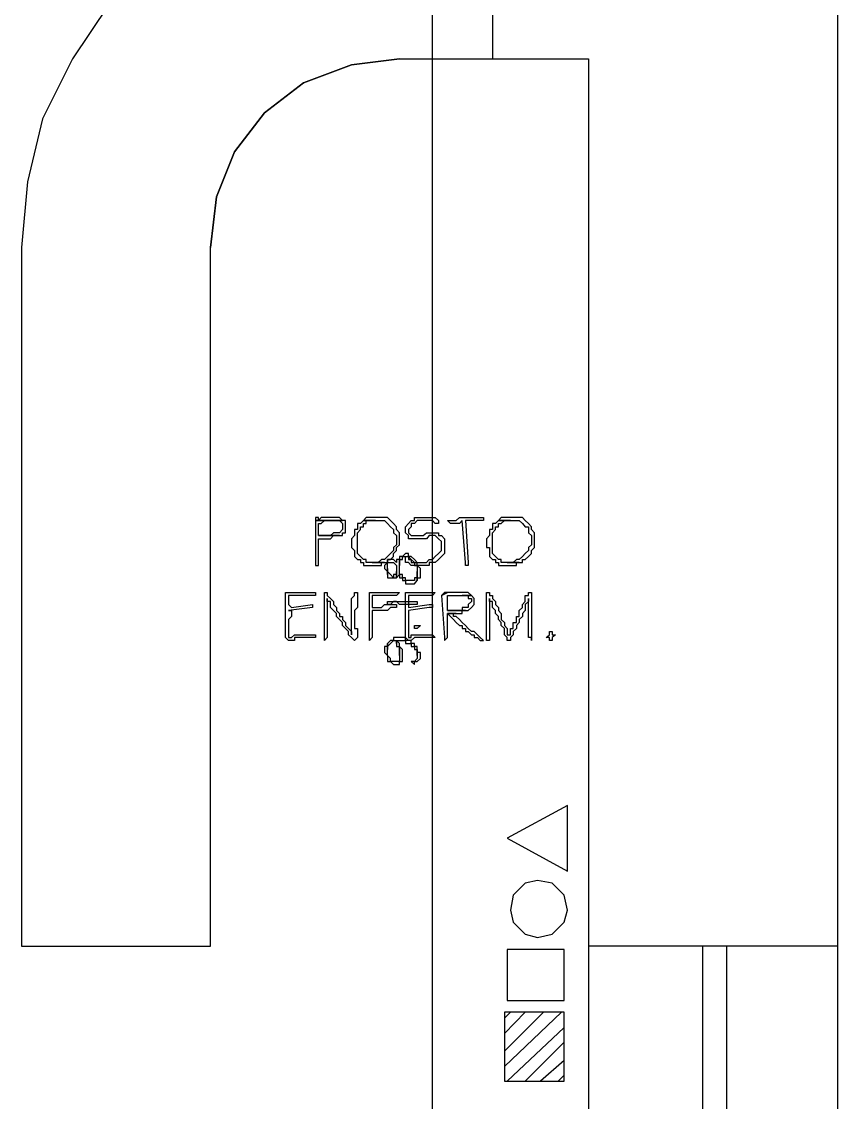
# Model space of a CAD drawing. Header units: millimetres. Extents: x -518.8 to -461.2, y 3.5 to 44.2.
# Drawn here: x -487.679 to -485.947, y 33.313 to 35.608 of the extents above; entities that cross this region are included whole.
import ezdxf

# ---------------------------------------------------------------- set-up
doc = ezdxf.new("R2010")
doc.units = ezdxf.units.MM
doc.header["$MEASUREMENT"] = 0
for name, color, linetype in [('10', 10, 'Continuous'), ('16', 16, 'Continuous'), ('4', 4, 'Continuous'), ('6', 6, 'Continuous'), ('8', 8, 'Continuous'), ('9', 9, 'Continuous'), ('MYSOLIDS', 7, 'Continuous')]:
    doc.layers.add(name, color=color, linetype=linetype)

msp = doc.modelspace()

# ---------------------------------------------------------------- linework, layer by layer
at = {"layer": '10'}
for points in [[(-486.6797, 37.706), (-486.6797, 35.5285)], [(-485.9474, 37.706), (-485.9474, 33.6443)], [(-486.6797, 35.5285), (-486.476, 35.5285)], [(-486.476, 35.5285), (-486.476, 33.6443)], [(-485.9474, 33.6443), (-486.476, 33.6443)]]:
    msp.add_lwpolyline(points, dxfattribs=at)
at = {"layer": '16'}
msp.add_lwpolyline([(-486.8068, 29.7097), (-486.8068, 39.0105)], dxfattribs=at)
at = {"layer": '4'}
for points in [[(-486.2339, 33.6443), (-486.2339, 31.6391)], [(-486.1827, 33.6443), (-486.1827, 31.6391)]]:
    msp.add_lwpolyline(points, dxfattribs=at)
at = {"layer": '6'}
for points in [[(-486.8767, 35.9293), (-487.0173, 35.9172), (-487.1504, 35.8849), (-487.2782, 35.8218), (-487.3925, 35.7451), (-487.4948, 35.6428), (-487.5707, 35.5285), (-487.6346, 35.4015), (-487.6662, 35.2676), (-487.679, 35.1278), (-487.679, 35.1278), (-487.679, 33.6443), (-487.679, 33.6443), (-487.2782, 33.6443)], [(-487.2782, 33.6443), (-487.2782, 35.1278), (-487.2654, 35.236), (-487.2271, 35.3315), (-487.1632, 35.4142), (-487.0805, 35.4774), (-486.979, 35.5157), (-486.8767, 35.5285), (-486.8767, 35.5285), (-486.979, 35.5157), (-487.0805, 35.4774), (-487.1632, 35.4142), (-487.2271, 35.3315), (-487.2654, 35.236), (-487.2782, 35.1278)], [(-486.8767, 35.5285), (-486.6797, 35.5285)]]:
    msp.add_lwpolyline(points, dxfattribs=at)
at = {"layer": '8'}
for points in [[(-486.476, 33.6443), (-486.476, 31.6391)], [(-485.9474, 33.6443), (-485.9474, 31.6451)]]:
    msp.add_lwpolyline(points, dxfattribs=at)
at = {"layer": '9'}
for points in [[(-486.6481, 33.8736), (-486.5203, 33.8037), (-486.5203, 33.9436), (-486.6481, 33.8736)], [(-486.6414, 33.721), (-486.6354, 33.6954), (-486.6098, 33.6699), (-486.5842, 33.6631), (-486.5527, 33.6699), (-486.5271, 33.6954), (-486.5203, 33.721), (-486.5271, 33.7526), (-486.5527, 33.7782), (-486.5842, 33.7842), (-486.6098, 33.7782), (-486.6354, 33.7526), (-486.6414, 33.721)], [(-486.5271, 33.6375), (-486.6481, 33.6375), (-486.6481, 33.5293), (-486.5271, 33.5293), (-486.5271, 33.6375)], [(-486.5271, 33.5045), (-486.6542, 33.5045), (-486.6542, 33.3578), (-486.5271, 33.3578), (-486.5271, 33.5045)], [(-486.5331, 33.5045), (-486.6542, 33.3894)], [(-486.5714, 33.5045), (-486.6542, 33.4218)], [(-486.6098, 33.5045), (-486.6542, 33.4594)], [(-486.6414, 33.5045), (-486.6542, 33.4917)], [(-486.5271, 33.4721), (-486.6481, 33.3578)], [(-486.5271, 33.4406), (-486.6098, 33.3578)], [(-486.5271, 33.4022), (-486.5775, 33.3578)], [(-486.5271, 33.3706), (-486.5399, 33.3578)]]:
    msp.add_lwpolyline(points, dxfattribs=at)
at = {"layer": 'MYSOLIDS'}
for points in [[(-487.0489, 34.5548), (-487.0549, 34.5548), (-487.0549, 34.5481), (-487.0549, 34.5481), (-487.0549, 34.5481), (-487.0173, 34.5481), (-487.0173, 34.5481), (-487.0105, 34.5481), (-487.0045, 34.5481), (-486.9978, 34.5421), (-486.9978, 34.5421), (-486.9978, 34.5421), (-486.9978, 34.5353), (-486.9978, 34.5353), (-486.9978, 34.5293), (-486.9978, 34.5293), (-487.0045, 34.5225), (-487.0105, 34.5225), (-487.0105, 34.5225), (-487.0105, 34.5225), (-487.0173, 34.5225), (-487.0173, 34.5225), (-487.0233, 34.5165), (-487.0301, 34.5165), (-487.0361, 34.5165), (-487.0429, 34.5165), (-487.0489, 34.5165), (-487.0045, 34.5165), (-486.9978, 34.5165), (-486.9978, 34.5225), (-486.9918, 34.5225), (-486.9918, 34.5293), (-486.9918, 34.5293), (-486.9918, 34.5353), (-486.9918, 34.5353), (-486.9918, 34.5421), (-486.9918, 34.5481), (-486.9978, 34.5481), (-486.9978, 34.5481), (-487.0489, 34.5481), (-487.0489, 34.5548), (-487.0489, 34.5548), (-487.0489, 34.5548)], [(-487.0549, 34.5481), (-487.0549, 34.5421), (-487.0549, 34.5421), (-487.0549, 34.5421), (-487.0549, 34.5353), (-487.0549, 34.5293), (-487.0549, 34.5225), (-487.0549, 34.5225), (-487.0549, 34.5165), (-487.0549, 34.5097), (-487.0549, 34.5097), (-487.0549, 34.5037), (-487.0549, 34.4969), (-487.0549, 34.4909), (-487.0549, 34.4909), (-487.0549, 34.4849), (-487.0549, 34.4782), (-487.0549, 34.4721), (-487.0549, 34.4721), (-487.0549, 34.4654), (-487.0549, 34.4594), (-487.0549, 34.4594), (-487.0549, 34.4526), (-487.0489, 34.4526), (-487.0489, 34.4526), (-487.0489, 34.4594), (-487.0489, 34.4594), (-487.0489, 34.4654), (-487.0489, 34.4654), (-487.0489, 34.4721), (-487.0489, 34.4782), (-487.0489, 34.4849), (-487.0489, 34.4849), (-487.0489, 34.4909), (-487.0489, 34.4969), (-487.0489, 34.5037), (-487.0489, 34.5037), (-487.0489, 34.5037), (-487.0489, 34.5097), (-487.0429, 34.5097), (-487.0429, 34.5097), (-487.0361, 34.5097), (-487.0301, 34.5097), (-487.0233, 34.5097), (-487.0233, 34.5097), (-487.0173, 34.5165), (-487.0105, 34.5165), (-487.0105, 34.5165), (-487.0045, 34.5165), (-487.0045, 34.5165), (-487.0489, 34.5165), (-487.0489, 34.5225), (-487.0489, 34.5225), (-487.0489, 34.5225), (-487.0489, 34.5293), (-487.0489, 34.5353), (-487.0489, 34.5421), (-487.0489, 34.5421), (-487.0429, 34.5421), (-487.0361, 34.5481), (-487.0361, 34.5481), (-487.0301, 34.5481), (-487.0301, 34.5481), (-487.0233, 34.5481), (-487.0173, 34.5481), (-487.0173, 34.5481), (-487.0549, 34.5481), (-487.0549, 34.5481)], [(-487.0173, 34.5548), (-487.0173, 34.5548), (-487.0233, 34.5548), (-487.0301, 34.5548), (-487.0361, 34.5548), (-487.0361, 34.5548), (-487.0429, 34.5548), (-487.0489, 34.5481), (-486.9978, 34.5481), (-487.0045, 34.5548), (-487.0045, 34.5548), (-487.0105, 34.5548), (-487.0173, 34.5548), (-487.0173, 34.5548)], [(-486.9534, 34.5481), (-486.9534, 34.5481), (-486.9594, 34.5421), (-486.9594, 34.5421), (-486.9662, 34.5421), (-486.9662, 34.5353), (-486.9662, 34.5293), (-486.9722, 34.5293), (-486.9722, 34.5225), (-486.9722, 34.5225), (-486.9722, 34.5165), (-486.979, 34.5097), (-486.979, 34.5037), (-486.979, 34.5037), (-486.979, 34.4969), (-486.979, 34.4909), (-486.979, 34.4909), (-486.9722, 34.4849), (-486.9722, 34.4782), (-486.9722, 34.4782), (-486.9722, 34.4721), (-486.9662, 34.4654), (-486.9662, 34.4654), (-486.9594, 34.4654), (-486.9594, 34.4594), (-486.9534, 34.4594), (-486.9534, 34.4526), (-486.9474, 34.4526), (-486.9406, 34.4526), (-486.9406, 34.4526), (-486.9346, 34.4526), (-486.9346, 34.4526), (-486.9278, 34.4526), (-486.9218, 34.4526), (-486.9151, 34.4526), (-486.9151, 34.4526), (-486.9151, 34.4594), (-486.909, 34.4594), (-486.9346, 34.4594), (-486.9346, 34.4594), (-486.9406, 34.4594), (-486.9474, 34.4594), (-486.9474, 34.4654), (-486.9534, 34.4654), (-486.9534, 34.4654), (-486.9594, 34.4721), (-486.9594, 34.4721), (-486.9594, 34.4721), (-486.9662, 34.4782), (-486.9662, 34.4849), (-486.9662, 34.4849), (-486.9662, 34.4909), (-486.9662, 34.4969), (-486.9662, 34.5037), (-486.9662, 34.5037), (-486.9662, 34.5097), (-486.9662, 34.5097), (-486.9662, 34.5165), (-486.9662, 34.5225), (-486.9662, 34.5225), (-486.9594, 34.5293), (-486.9594, 34.5353), (-486.9594, 34.5353), (-486.9534, 34.5353), (-486.9534, 34.5421), (-486.9474, 34.5421), (-486.9474, 34.5481), (-486.9406, 34.5481), (-486.9346, 34.5481), (-486.9278, 34.5481), (-486.9278, 34.5481), (-486.9534, 34.5481), (-486.9534, 34.5481)], [(-486.9278, 34.5548), (-486.9278, 34.5548), (-486.9278, 34.5548), (-486.9346, 34.5548), (-486.9406, 34.5548), (-486.9474, 34.5548), (-486.9474, 34.5548), (-486.9534, 34.5481), (-486.9278, 34.5481), (-486.9278, 34.5481), (-486.9218, 34.5481), (-486.9151, 34.5481), (-486.909, 34.5481), (-486.909, 34.5481), (-486.9023, 34.5421), (-486.9023, 34.5421), (-486.8963, 34.5353), (-486.8963, 34.5353), (-486.8963, 34.5353), (-486.8895, 34.5293), (-486.8895, 34.5293), (-486.8895, 34.5225), (-486.8835, 34.5165), (-486.8835, 34.5097), (-486.8835, 34.5097), (-486.8835, 34.5097), (-486.8835, 34.5037), (-486.8835, 34.4969), (-486.8895, 34.4909), (-486.8895, 34.4909), (-486.8895, 34.4849), (-486.8895, 34.4849), (-486.8963, 34.4782), (-486.8963, 34.4782), (-486.9023, 34.4721), (-486.9023, 34.4721), (-486.909, 34.4654), (-486.909, 34.4654), (-486.9151, 34.4654), (-486.9218, 34.4594), (-486.9218, 34.4594), (-486.9278, 34.4594), (-486.9346, 34.4594), (-486.909, 34.4594), (-486.9023, 34.4594), (-486.9023, 34.4654), (-486.8963, 34.4654), (-486.8963, 34.4654), (-486.8895, 34.4721), (-486.8895, 34.4721), (-486.8895, 34.4782), (-486.8835, 34.4849), (-486.8835, 34.4849), (-486.8835, 34.4849), (-486.8835, 34.4909), (-486.8767, 34.4969), (-486.8767, 34.4969), (-486.8767, 34.5037), (-486.8767, 34.5097), (-486.8767, 34.5097), (-486.8767, 34.5165), (-486.8767, 34.5225), (-486.8767, 34.5225), (-486.8835, 34.5293), (-486.8835, 34.5353), (-486.8835, 34.5353), (-486.8895, 34.5421), (-486.8895, 34.5421), (-486.8895, 34.5421), (-486.8963, 34.5481), (-486.8963, 34.5481), (-486.9023, 34.5548), (-486.909, 34.5548), (-486.909, 34.5548), (-486.9151, 34.5548), (-486.9218, 34.5548), (-486.9278, 34.5548), (-486.9278, 34.5548)], [(-486.794, 34.5421), (-486.8008, 34.5421), (-486.8008, 34.5421), (-486.8008, 34.5421), (-486.8008, 34.5421), (-486.8068, 34.5481), (-486.8068, 34.5481), (-486.8136, 34.5481), (-486.8196, 34.5481), (-486.8196, 34.5481), (-486.8263, 34.5481), (-486.8263, 34.5481), (-486.8324, 34.5481), (-486.8391, 34.5481), (-486.8391, 34.5481), (-486.8451, 34.5421), (-486.8519, 34.5421), (-486.8519, 34.5353), (-486.8519, 34.5353), (-486.8579, 34.5293), (-486.8579, 34.5293), (-486.8579, 34.5225), (-486.8519, 34.5165), (-486.8519, 34.5165), (-486.8451, 34.5165), (-486.8451, 34.5165), (-486.8391, 34.5165), (-486.8324, 34.5165), (-486.8324, 34.5165), (-486.8263, 34.5165), (-486.8263, 34.5165), (-486.8196, 34.5225), (-486.8136, 34.5225), (-486.8068, 34.5225), (-486.8068, 34.5225), (-486.8008, 34.5225), (-486.794, 34.5225), (-486.794, 34.5165), (-486.788, 34.5165), (-486.788, 34.5165), (-486.7812, 34.5097), (-486.7812, 34.5097), (-486.7812, 34.5037), (-486.7812, 34.4969), (-486.7812, 34.4969), (-486.7812, 34.4909), (-486.7812, 34.4849), (-486.7812, 34.4849), (-486.7812, 34.4782), (-486.788, 34.4721), (-486.788, 34.4721), (-486.794, 34.4654), (-486.794, 34.4654), (-486.794, 34.4654), (-486.8008, 34.4594), (-486.8008, 34.4594), (-486.8068, 34.4594), (-486.8136, 34.4594), (-486.8136, 34.4526), (-486.8196, 34.4526), (-486.8263, 34.4526), (-486.8324, 34.4526), (-486.8324, 34.4526), (-486.8391, 34.4526), (-486.8451, 34.4526), (-486.8451, 34.4526), (-486.8519, 34.4526), (-486.8579, 34.4594), (-486.8579, 34.4594), (-486.8639, 34.4594), (-486.8639, 34.4654), (-486.8639, 34.4654), (-486.8639, 34.4721), (-486.8639, 34.4721), (-486.8639, 34.4721), (-486.8639, 34.4721), (-486.8639, 34.4721), (-486.8579, 34.4721), (-486.8579, 34.4721), (-486.8579, 34.4654), (-486.8579, 34.4654), (-486.8519, 34.4654), (-486.8519, 34.4594), (-486.8519, 34.4594), (-486.8451, 34.4594), (-486.8391, 34.4594), (-486.8391, 34.4594), (-486.8324, 34.4594), (-486.8263, 34.4594), (-486.8196, 34.4594), (-486.8196, 34.4594), (-486.8136, 34.4654), (-486.8068, 34.4654), (-486.8068, 34.4654), (-486.8008, 34.4721), (-486.8008, 34.4721), (-486.8008, 34.4721), (-486.794, 34.4782), (-486.794, 34.4782), (-486.788, 34.4849), (-486.788, 34.4849), (-486.788, 34.4909), (-486.788, 34.4969), (-486.788, 34.5037), (-486.788, 34.5037), (-486.794, 34.5097), (-486.794, 34.5097), (-486.794, 34.5097), (-486.8008, 34.5165), (-486.8068, 34.5165), (-486.8068, 34.5165), (-486.8068, 34.5165), (-486.8136, 34.5165), (-486.8196, 34.5097), (-486.8263, 34.5097), (-486.8324, 34.5097), (-486.8324, 34.5097), (-486.8391, 34.5097), (-486.8451, 34.5097), (-486.8451, 34.5097), (-486.8519, 34.5097), (-486.8579, 34.5097), (-486.8579, 34.5165), (-486.8579, 34.5165), (-486.8639, 34.5225), (-486.8639, 34.5293), (-486.8639, 34.5293), (-486.8639, 34.5293), (-486.8639, 34.5353), (-486.8579, 34.5421), (-486.8579, 34.5421), (-486.8519, 34.5481), (-486.8519, 34.5481), (-486.8451, 34.5481), (-486.8451, 34.5548), (-486.8391, 34.5548), (-486.8324, 34.5548), (-486.8324, 34.5548), (-486.8263, 34.5548), (-486.8196, 34.5548), (-486.8196, 34.5548), (-486.8136, 34.5548), (-486.8068, 34.5548), (-486.8068, 34.5548), (-486.8008, 34.5548), (-486.794, 34.5481), (-486.794, 34.5481), (-486.794, 34.5421), (-486.794, 34.5421), (-486.794, 34.5421), (-486.794, 34.5421), (-486.794, 34.5421), (-486.794, 34.5421), (-486.794, 34.5421), (-486.794, 34.5421)], [(-486.7053, 34.5548), (-486.7053, 34.5548), (-486.6985, 34.5548), (-486.6985, 34.5548), (-486.6985, 34.5548), (-486.6985, 34.5548), (-486.6985, 34.5481), (-486.6985, 34.5481), (-486.7053, 34.5481), (-486.7053, 34.5481), (-486.7369, 34.5481), (-486.7308, 34.4594), (-486.7308, 34.4526), (-486.7308, 34.4526), (-486.7369, 34.4526), (-486.7369, 34.4526), (-486.7369, 34.4526), (-486.7369, 34.4526), (-486.7369, 34.4594), (-486.7369, 34.4594), (-486.7436, 34.5481), (-486.7436, 34.5481), (-486.7496, 34.5421), (-486.7564, 34.5421), (-486.7624, 34.5421), (-486.7624, 34.5421), (-486.7684, 34.5421), (-486.7684, 34.5421), (-486.7684, 34.5421), (-486.7684, 34.5421), (-486.7752, 34.5481), (-486.7752, 34.5481), (-486.7684, 34.5481), (-486.7684, 34.5481), (-486.7684, 34.5481), (-486.7684, 34.5481), (-486.7624, 34.5481), (-486.7624, 34.5481), (-486.7564, 34.5481), (-486.7496, 34.5548), (-486.7496, 34.5548), (-486.7436, 34.5548), (-486.7369, 34.5548), (-486.7053, 34.5548), (-486.7053, 34.5548), (-486.7053, 34.5548)], [(-486.6669, 34.5481), (-486.6669, 34.5481), (-486.673, 34.5421), (-486.673, 34.5421), (-486.6797, 34.5421), (-486.6797, 34.5353), (-486.6797, 34.5293), (-486.6857, 34.5293), (-486.6857, 34.5225), (-486.6857, 34.5225), (-486.6857, 34.5165), (-486.6925, 34.5097), (-486.6925, 34.5037), (-486.6925, 34.5037), (-486.6925, 34.4969), (-486.6925, 34.4909), (-486.6857, 34.4909), (-486.6857, 34.4849), (-486.6857, 34.4782), (-486.6857, 34.4782), (-486.6857, 34.4721), (-486.6797, 34.4654), (-486.6797, 34.4654), (-486.673, 34.4654), (-486.673, 34.4594), (-486.6669, 34.4594), (-486.6669, 34.4526), (-486.6609, 34.4526), (-486.6542, 34.4526), (-486.6542, 34.4526), (-486.6481, 34.4526), (-486.6481, 34.4526), (-486.6414, 34.4526), (-486.6354, 34.4526), (-486.6286, 34.4526), (-486.6286, 34.4526), (-486.6286, 34.4594), (-486.6226, 34.4594), (-486.6481, 34.4594), (-486.6481, 34.4594), (-486.6542, 34.4594), (-486.6609, 34.4594), (-486.6609, 34.4654), (-486.6669, 34.4654), (-486.6669, 34.4654), (-486.673, 34.4721), (-486.673, 34.4721), (-486.673, 34.4721), (-486.6797, 34.4782), (-486.6797, 34.4849), (-486.6797, 34.4849), (-486.6797, 34.4909), (-486.6797, 34.4969), (-486.6797, 34.5037), (-486.6797, 34.5037), (-486.6797, 34.5097), (-486.6797, 34.5097), (-486.6797, 34.5165), (-486.6797, 34.5225), (-486.6797, 34.5225), (-486.673, 34.5293), (-486.673, 34.5353), (-486.673, 34.5353), (-486.6669, 34.5353), (-486.6669, 34.5421), (-486.6609, 34.5421), (-486.6542, 34.5481), (-486.6542, 34.5481), (-486.6481, 34.5481), (-486.6414, 34.5481), (-486.6414, 34.5481), (-486.6669, 34.5481), (-486.6669, 34.5481)], [(-486.6414, 34.5548), (-486.6414, 34.5548), (-486.6414, 34.5548), (-486.6481, 34.5548), (-486.6542, 34.5548), (-486.6609, 34.5548), (-486.6609, 34.5548), (-486.6669, 34.5481), (-486.6414, 34.5481), (-486.6414, 34.5481), (-486.6354, 34.5481), (-486.6286, 34.5481), (-486.6226, 34.5481), (-486.6226, 34.5481), (-486.6158, 34.5421), (-486.6158, 34.5421), (-486.6098, 34.5353), (-486.6098, 34.5353), (-486.603, 34.5353), (-486.603, 34.5293), (-486.603, 34.5293), (-486.603, 34.5225), (-486.597, 34.5165), (-486.597, 34.5097), (-486.597, 34.5097), (-486.597, 34.5097), (-486.597, 34.5037), (-486.597, 34.4969), (-486.603, 34.4909), (-486.603, 34.4909), (-486.603, 34.4849), (-486.603, 34.4849), (-486.6098, 34.4782), (-486.6098, 34.4782), (-486.6158, 34.4721), (-486.6158, 34.4721), (-486.6226, 34.4654), (-486.6226, 34.4654), (-486.6286, 34.4654), (-486.6354, 34.4594), (-486.6354, 34.4594), (-486.6414, 34.4594), (-486.6481, 34.4594), (-486.6226, 34.4594), (-486.6158, 34.4594), (-486.6158, 34.4654), (-486.6098, 34.4654), (-486.6098, 34.4654), (-486.603, 34.4721), (-486.603, 34.4721), (-486.597, 34.4782), (-486.597, 34.4849), (-486.597, 34.4849), (-486.597, 34.4849), (-486.5902, 34.4909), (-486.5902, 34.4969), (-486.5902, 34.4969), (-486.5902, 34.5037), (-486.5902, 34.5097), (-486.5902, 34.5097), (-486.5902, 34.5165), (-486.5902, 34.5225), (-486.5902, 34.5225), (-486.597, 34.5293), (-486.597, 34.5353), (-486.597, 34.5353), (-486.603, 34.5421), (-486.603, 34.5421), (-486.603, 34.5421), (-486.6098, 34.5481), (-486.6098, 34.5481), (-486.6158, 34.5548), (-486.6226, 34.5548), (-486.6226, 34.5548), (-486.6286, 34.5548), (-486.6354, 34.5548), (-486.6414, 34.5548), (-486.6414, 34.5548)], [(-486.8767, 34.4654), (-486.8767, 34.4526), (-486.8767, 34.4526), (-486.8767, 34.4594), (-486.8767, 34.4594), (-486.8767, 34.4654), (-486.8707, 34.4654), (-486.8707, 34.4654), (-486.8707, 34.4721), (-486.8639, 34.4721), (-486.8639, 34.4721), (-486.8579, 34.4721), (-486.8579, 34.4721), (-486.8519, 34.4654), (-486.8519, 34.4654), (-486.8519, 34.4654), (-486.8451, 34.4594), (-486.8451, 34.4594), (-486.8451, 34.4594), (-486.8451, 34.4526), (-486.8391, 34.4526), (-486.8391, 34.4466), (-486.8391, 34.4466), (-486.8391, 34.4466), (-486.8391, 34.4398), (-486.8391, 34.4398), (-486.8391, 34.421), (-486.8391, 34.427), (-486.8324, 34.427), (-486.8324, 34.4338), (-486.8324, 34.4338), (-486.8324, 34.4398), (-486.8324, 34.4398), (-486.8324, 34.4398), (-486.8324, 34.4466), (-486.8324, 34.4466), (-486.8391, 34.4526), (-486.8391, 34.4526), (-486.8391, 34.4526), (-486.8391, 34.4594), (-486.8391, 34.4594), (-486.8451, 34.4654), (-486.8451, 34.4654), (-486.8451, 34.4654), (-486.8451, 34.4654), (-486.8519, 34.4721), (-486.8519, 34.4721), (-486.8579, 34.4721), (-486.8579, 34.4721), (-486.8579, 34.4782), (-486.8639, 34.4782), (-486.8639, 34.4782), (-486.8707, 34.4721), (-486.8707, 34.4721), (-486.8707, 34.4721), (-486.8767, 34.4721), (-486.8767, 34.4654), (-486.8767, 34.4654), (-486.8767, 34.4654)], [(-486.909, 34.4466), (-486.909, 34.4466), (-486.909, 34.4466), (-486.9023, 34.4398), (-486.9023, 34.4398), (-486.9023, 34.4338), (-486.9023, 34.4466), (-486.9023, 34.4526), (-486.9023, 34.4526), (-486.9023, 34.4594), (-486.9023, 34.4594), (-486.8963, 34.4594), (-486.8963, 34.4594), (-486.8963, 34.4594), (-486.8895, 34.4594), (-486.8895, 34.4594), (-486.8835, 34.4526), (-486.8835, 34.4526), (-486.8835, 34.4526), (-486.8835, 34.4466), (-486.8835, 34.4466), (-486.8835, 34.4398), (-486.8835, 34.427), (-486.8835, 34.427), (-486.8767, 34.4338), (-486.8767, 34.4338), (-486.8767, 34.4338), (-486.8767, 34.427), (-486.8707, 34.427), (-486.8707, 34.421), (-486.8707, 34.421), (-486.8639, 34.421), (-486.8639, 34.421), (-486.8639, 34.4142), (-486.8579, 34.4142), (-486.8579, 34.4142), (-486.8519, 34.4142), (-486.8519, 34.4142), (-486.8451, 34.4142), (-486.8451, 34.4142), (-486.8391, 34.421), (-486.8391, 34.421), (-486.8391, 34.421), (-486.8391, 34.4398), (-486.8391, 34.4338), (-486.8391, 34.4338), (-486.8391, 34.427), (-486.8391, 34.427), (-486.8451, 34.427), (-486.8451, 34.421), (-486.8451, 34.421), (-486.8519, 34.421), (-486.8519, 34.421), (-486.8519, 34.421), (-486.8579, 34.421), (-486.8579, 34.421), (-486.8639, 34.421), (-486.8639, 34.421), (-486.8639, 34.427), (-486.8707, 34.427), (-486.8707, 34.4338), (-486.8707, 34.4338), (-486.8767, 34.4338), (-486.8767, 34.4398), (-486.8767, 34.4398), (-486.8767, 34.4398), (-486.8767, 34.4466), (-486.8767, 34.4466), (-486.8767, 34.4526), (-486.8767, 34.4654), (-486.8835, 34.4654), (-486.8835, 34.4594), (-486.8835, 34.4594), (-486.8835, 34.4594), (-486.8835, 34.4594), (-486.8895, 34.4654), (-486.8895, 34.4654), (-486.8895, 34.4654), (-486.8963, 34.4654), (-486.8963, 34.4654), (-486.8963, 34.4654), (-486.9023, 34.4654), (-486.9023, 34.4594), (-486.9023, 34.4594), (-486.9023, 34.4594), (-486.909, 34.4526), (-486.909, 34.4466), (-486.909, 34.4466)], [(-486.9023, 34.4338), (-486.9023, 34.4338), (-486.9023, 34.427), (-486.8963, 34.427), (-486.8963, 34.427), (-486.8895, 34.427), (-486.8895, 34.427), (-486.8895, 34.427), (-486.8835, 34.427), (-486.8835, 34.427), (-486.8835, 34.4398), (-486.8835, 34.4398), (-486.8835, 34.4338), (-486.8835, 34.4338), (-486.8895, 34.4338), (-486.8895, 34.427), (-486.8895, 34.427), (-486.8963, 34.4338), (-486.8963, 34.4338), (-486.8963, 34.4338), (-486.8963, 34.4338), (-486.9023, 34.4398), (-486.9023, 34.4398), (-486.9023, 34.4466), (-486.9023, 34.4466), (-486.9023, 34.4338), (-486.9023, 34.4338)], [(-487.106, 34.3639), (-487.0617, 34.3699), (-487.0617, 34.3699), (-487.0617, 34.3699), (-487.0617, 34.3699), (-487.0617, 34.3639), (-487.0617, 34.3639), (-487.0617, 34.3639), (-487.0617, 34.3639), (-487.0617, 34.3639), (-487.0617, 34.3639), (-487.1128, 34.3571), (-487.106, 34.3571), (-487.106, 34.3571), (-487.106, 34.3511), (-487.106, 34.3511), (-487.106, 34.3511), (-487.106, 34.3443), (-487.1128, 34.3383), (-487.1128, 34.3315), (-487.1128, 34.3315), (-487.1128, 34.3255), (-487.1128, 34.3255), (-487.1128, 34.3188), (-487.1128, 34.3127), (-487.1128, 34.306), (-487.1128, 34.306), (-487.1128, 34.3), (-487.106, 34.3), (-487.1, 34.306), (-487.1, 34.306), (-487.0933, 34.306), (-487.0872, 34.306), (-487.0805, 34.306), (-487.0805, 34.306), (-487.0745, 34.306), (-487.0745, 34.306), (-487.0677, 34.306), (-487.0617, 34.306), (-487.0617, 34.306), (-487.0549, 34.306), (-487.0549, 34.306), (-487.0549, 34.3), (-487.0549, 34.3), (-487.0549, 34.3), (-487.0617, 34.3), (-487.0677, 34.3), (-487.0745, 34.3), (-487.0745, 34.3), (-487.0805, 34.3), (-487.0805, 34.3), (-487.0872, 34.3), (-487.0933, 34.3), (-487.1, 34.3), (-487.1, 34.2939), (-487.106, 34.2939), (-487.106, 34.2939), (-487.1128, 34.2939), (-487.1128, 34.2939), (-487.1188, 34.3), (-487.1188, 34.3), (-487.1188, 34.3), (-487.1188, 34.3), (-487.1188, 34.306), (-487.1188, 34.306), (-487.1188, 34.3127), (-487.1188, 34.3188), (-487.1188, 34.3188), (-487.1188, 34.3255), (-487.1188, 34.3315), (-487.1188, 34.3315), (-487.1188, 34.3383), (-487.1188, 34.3443), (-487.1188, 34.3511), (-487.1188, 34.3511), (-487.1188, 34.3571), (-487.1188, 34.3639), (-487.1188, 34.3639), (-487.1188, 34.3699), (-487.1188, 34.3766), (-487.1188, 34.3827), (-487.1188, 34.3827), (-487.1188, 34.3894), (-487.1188, 34.3894), (-487.1188, 34.3894), (-487.1188, 34.3954), (-487.1188, 34.3954), (-487.1128, 34.3954), (-487.1128, 34.3954), (-487.106, 34.3954), (-487.1, 34.3954), (-487.1, 34.3954), (-487.1, 34.3954), (-487.0933, 34.3954), (-487.0872, 34.3954), (-487.0872, 34.3954), (-487.0805, 34.3954), (-487.0745, 34.3954), (-487.0745, 34.3954), (-487.0677, 34.3954), (-487.0617, 34.3954), (-487.0617, 34.3954), (-487.0617, 34.3954), (-487.0549, 34.3954), (-487.0549, 34.3954), (-487.0549, 34.3954), (-487.0549, 34.3954), (-487.0549, 34.3954), (-487.0549, 34.3894), (-487.0617, 34.3894), (-487.0677, 34.3894), (-487.0677, 34.3894), (-487.0745, 34.3894), (-487.0805, 34.3894), (-487.0872, 34.3894), (-487.0933, 34.3894), (-487.1, 34.3894), (-487.106, 34.3894), (-487.106, 34.3894), (-487.1128, 34.3894), (-487.1128, 34.3827), (-487.1128, 34.3766), (-487.1128, 34.3766), (-487.1128, 34.3699), (-487.1128, 34.3699), (-487.106, 34.3639), (-487.106, 34.3639), (-487.106, 34.3639), (-487.106, 34.3639)], [(-487.0301, 34.3827), (-487.0301, 34.3), (-487.0301, 34.3), (-487.0301, 34.3), (-487.0361, 34.2939), (-487.0361, 34.2939), (-487.0361, 34.3), (-487.0361, 34.3), (-487.0361, 34.3), (-487.0361, 34.3), (-487.0361, 34.3894), (-487.0361, 34.3954), (-487.0361, 34.3954), (-487.0361, 34.3954), (-487.0361, 34.3954), (-487.0301, 34.3954), (-487.0301, 34.3894), (-487.0301, 34.3894), (-487.0301, 34.3894), (-487.0233, 34.3827), (-487.0233, 34.3827), (-487.0173, 34.3766), (-487.0173, 34.3699), (-487.0173, 34.3699), (-487.0105, 34.3639), (-487.0105, 34.3571), (-487.0105, 34.3571), (-487.0045, 34.3511), (-487.0045, 34.3511), (-487.0045, 34.3443), (-486.9978, 34.3443), (-486.9978, 34.3383), (-486.9918, 34.3315), (-486.9918, 34.3315), (-486.9918, 34.3255), (-486.985, 34.3188), (-486.985, 34.3188), (-486.979, 34.3127), (-486.979, 34.3127), (-486.979, 34.306), (-486.979, 34.3127), (-486.979, 34.3188), (-486.979, 34.3188), (-486.979, 34.3255), (-486.979, 34.3255), (-486.979, 34.3315), (-486.979, 34.3383), (-486.979, 34.3383), (-486.979, 34.3443), (-486.979, 34.3511), (-486.979, 34.3571), (-486.979, 34.3571), (-486.979, 34.3639), (-486.979, 34.3699), (-486.979, 34.3699), (-486.979, 34.3766), (-486.979, 34.3827), (-486.9722, 34.3894), (-486.9722, 34.3894), (-486.9722, 34.3894), (-486.9722, 34.3954), (-486.9722, 34.3954), (-486.9722, 34.3954), (-486.9722, 34.3954), (-486.9662, 34.3954), (-486.9662, 34.3954), (-486.9662, 34.3894), (-486.9662, 34.3894), (-486.9662, 34.3894), (-486.9662, 34.3894), (-486.9662, 34.3827), (-486.9662, 34.3766), (-486.9662, 34.3766), (-486.9662, 34.3699), (-486.9662, 34.3639), (-486.9722, 34.3571), (-486.9722, 34.3571), (-486.9722, 34.3511), (-486.9722, 34.3443), (-486.9722, 34.3383), (-486.9722, 34.3383), (-486.9722, 34.3383), (-486.9722, 34.3315), (-486.9722, 34.3255), (-486.9722, 34.3188), (-486.9662, 34.3188), (-486.9662, 34.3127), (-486.9662, 34.306), (-486.9662, 34.306), (-486.9662, 34.3), (-486.9662, 34.3), (-486.9722, 34.2939), (-486.9722, 34.2939), (-486.9722, 34.2939), (-486.9722, 34.2939), (-486.9722, 34.2939), (-486.9722, 34.2939), (-486.979, 34.3), (-486.979, 34.3), (-486.985, 34.306), (-486.985, 34.3127), (-486.9918, 34.3188), (-486.9918, 34.3188), (-486.9978, 34.3255), (-486.9978, 34.3315), (-486.9978, 34.3315), (-487.0045, 34.3383), (-487.0045, 34.3383), (-487.0105, 34.3443), (-487.0105, 34.3443), (-487.0105, 34.3511), (-487.0173, 34.3571), (-487.0173, 34.3571), (-487.0233, 34.3639), (-487.0233, 34.3699), (-487.0233, 34.3766), (-487.0301, 34.3766), (-487.0301, 34.3827), (-487.0301, 34.3827), (-487.0301, 34.3827), (-487.0301, 34.3827)], [(-486.9346, 34.3639), (-486.9278, 34.3639), (-486.9218, 34.3639), (-486.9218, 34.3639), (-486.9151, 34.3639), (-486.909, 34.3699), (-486.9023, 34.3699), (-486.9023, 34.3699), (-486.8963, 34.3699), (-486.8895, 34.3699), (-486.8895, 34.3699), (-486.8835, 34.3699), (-486.8835, 34.3699), (-486.8835, 34.3699), (-486.8835, 34.3699), (-486.8835, 34.3639), (-486.8835, 34.3639), (-486.8835, 34.3639), (-486.8835, 34.3639), (-486.8895, 34.3639), (-486.8895, 34.3639), (-486.8963, 34.3639), (-486.9023, 34.3571), (-486.909, 34.3571), (-486.9151, 34.3571), (-486.9218, 34.3571), (-486.9278, 34.3571), (-486.9278, 34.3571), (-486.9346, 34.3571), (-486.9346, 34.3571), (-486.9346, 34.3571), (-486.9346, 34.3511), (-486.9346, 34.3443), (-486.9346, 34.3383), (-486.9346, 34.3383), (-486.9346, 34.3315), (-486.9346, 34.3255), (-486.9346, 34.3188), (-486.9346, 34.3127), (-486.9346, 34.3127), (-486.9346, 34.306), (-486.9346, 34.306), (-486.9346, 34.3), (-486.9346, 34.3), (-486.9406, 34.2939), (-486.9406, 34.2939), (-486.9406, 34.2939), (-486.9406, 34.3), (-486.9406, 34.3), (-486.9406, 34.3), (-486.9406, 34.3), (-486.9406, 34.306), (-486.9406, 34.3127), (-486.9406, 34.3188), (-486.9406, 34.3188), (-486.9406, 34.3255), (-486.9406, 34.3315), (-486.9406, 34.3383), (-486.9406, 34.3383), (-486.9406, 34.3443), (-486.9406, 34.3511), (-486.9406, 34.3511), (-486.9406, 34.3571), (-486.9406, 34.3639), (-486.9406, 34.3699), (-486.9406, 34.3699), (-486.9406, 34.3766), (-486.9406, 34.3827), (-486.9406, 34.3827), (-486.9406, 34.3894), (-486.9406, 34.3894), (-486.9406, 34.3894), (-486.9406, 34.3954), (-486.9406, 34.3954), (-486.9346, 34.3954), (-486.9346, 34.3954), (-486.9278, 34.3954), (-486.9278, 34.3954), (-486.9218, 34.3954), (-486.9151, 34.3954), (-486.909, 34.3954), (-486.909, 34.3954), (-486.9023, 34.3954), (-486.8963, 34.3954), (-486.8895, 34.3954), (-486.8895, 34.3954), (-486.8835, 34.3954), (-486.8835, 34.3954), (-486.8767, 34.3954), (-486.8767, 34.3954), (-486.8767, 34.3954), (-486.8767, 34.3954), (-486.8767, 34.3954), (-486.8835, 34.3894), (-486.8835, 34.3894), (-486.8895, 34.3894), (-486.8963, 34.3894), (-486.9023, 34.3894), (-486.909, 34.3894), (-486.909, 34.3894), (-486.9151, 34.3894), (-486.9218, 34.3894), (-486.9278, 34.3894), (-486.9278, 34.3894), (-486.9346, 34.3894), (-486.9346, 34.3894), (-486.9346, 34.3827), (-486.9346, 34.3766), (-486.9346, 34.3766), (-486.9346, 34.3699), (-486.9346, 34.3639), (-486.9346, 34.3639), (-486.9346, 34.3639), (-486.9346, 34.3639)], [(-486.8391, 34.3699), (-486.8391, 34.3699), (-486.8451, 34.3699), (-486.8451, 34.3699), (-486.8519, 34.3699), (-486.8519, 34.3699), (-486.8579, 34.3699), (-486.8579, 34.3699), (-486.8639, 34.3699), (-486.8639, 34.3699), (-486.8707, 34.3699), (-486.8707, 34.3699), (-486.8767, 34.3699), (-486.8767, 34.3699), (-486.8835, 34.3766), (-486.8835, 34.3766), (-486.8895, 34.3766), (-486.8895, 34.3766), (-486.8963, 34.3699), (-486.8963, 34.3699), (-486.9023, 34.3699), (-486.9023, 34.3699), (-486.9023, 34.3766), (-486.9023, 34.3766), (-486.9023, 34.3766), (-486.9023, 34.3766), (-486.9023, 34.3766), (-486.9023, 34.3766), (-486.9023, 34.3766), (-486.9023, 34.3766), (-486.8963, 34.3766), (-486.8895, 34.3766), (-486.8895, 34.3766), (-486.8835, 34.3766), (-486.8835, 34.3766), (-486.8767, 34.3766), (-486.8767, 34.3766), (-486.8707, 34.3766), (-486.8707, 34.3766), (-486.8639, 34.3766), (-486.8639, 34.3766), (-486.8579, 34.3766), (-486.8579, 34.3766), (-486.8519, 34.3766), (-486.8519, 34.3766), (-486.8451, 34.3766), (-486.8451, 34.3766), (-486.8451, 34.3766), (-486.8391, 34.3766), (-486.8391, 34.3766), (-486.8391, 34.3766), (-486.8391, 34.3766), (-486.8391, 34.3766), (-486.8391, 34.3766), (-486.8391, 34.3699), (-486.8391, 34.3699), (-486.8391, 34.3699), (-486.8391, 34.3699), (-486.8391, 34.3699), (-486.8391, 34.3699), (-486.8391, 34.3699)], [(-486.8579, 34.3639), (-486.8136, 34.3699), (-486.8136, 34.3699), (-486.8068, 34.3699), (-486.8068, 34.3699), (-486.8068, 34.3639), (-486.8068, 34.3639), (-486.8068, 34.3639), (-486.8068, 34.3639), (-486.8136, 34.3639), (-486.8136, 34.3639), (-486.8579, 34.3571), (-486.8579, 34.3571), (-486.8579, 34.3571), (-486.8579, 34.3511), (-486.8579, 34.3511), (-486.8579, 34.3511), (-486.8579, 34.3443), (-486.8579, 34.3383), (-486.8579, 34.3315), (-486.8579, 34.3315), (-486.8579, 34.3255), (-486.8579, 34.3255), (-486.8579, 34.3188), (-486.8579, 34.3127), (-486.8579, 34.306), (-486.8579, 34.306), (-486.8579, 34.3), (-486.8519, 34.3), (-486.8519, 34.306), (-486.8451, 34.306), (-486.8391, 34.306), (-486.8324, 34.306), (-486.8324, 34.306), (-486.8263, 34.306), (-486.8263, 34.306), (-486.8196, 34.306), (-486.8136, 34.306), (-486.8068, 34.306), (-486.8068, 34.306), (-486.8068, 34.306), (-486.8068, 34.306), (-486.8008, 34.3), (-486.8008, 34.3), (-486.8068, 34.3), (-486.8068, 34.3), (-486.8136, 34.3), (-486.8196, 34.3), (-486.8196, 34.3), (-486.8263, 34.3), (-486.8324, 34.3), (-486.8324, 34.3), (-486.8391, 34.3), (-486.8451, 34.3), (-486.8519, 34.2939), (-486.8519, 34.2939), (-486.8579, 34.2939), (-486.8579, 34.2939), (-486.8579, 34.2939), (-486.8639, 34.3), (-486.8639, 34.3), (-486.8639, 34.3), (-486.8639, 34.3), (-486.8639, 34.306), (-486.8639, 34.306), (-486.8639, 34.3127), (-486.8639, 34.3188), (-486.8639, 34.3188), (-486.8639, 34.3255), (-486.8639, 34.3315), (-486.8639, 34.3315), (-486.8639, 34.3383), (-486.8639, 34.3443), (-486.8639, 34.3511), (-486.8639, 34.3511), (-486.8639, 34.3571), (-486.8639, 34.3639), (-486.8639, 34.3639), (-486.8639, 34.3699), (-486.8639, 34.3766), (-486.8639, 34.3827), (-486.8639, 34.3827), (-486.8639, 34.3894), (-486.8639, 34.3894), (-486.8639, 34.3894), (-486.8639, 34.3954), (-486.8639, 34.3954), (-486.8579, 34.3954), (-486.8579, 34.3954), (-486.8519, 34.3954), (-486.8519, 34.3954), (-486.8451, 34.3954), (-486.8451, 34.3954), (-486.8391, 34.3954), (-486.8324, 34.3954), (-486.8324, 34.3954), (-486.8263, 34.3954), (-486.8263, 34.3954), (-486.8196, 34.3954), (-486.8136, 34.3954), (-486.8136, 34.3954), (-486.8068, 34.3954), (-486.8068, 34.3954), (-486.8068, 34.3954), (-486.8068, 34.3954), (-486.8008, 34.3954), (-486.8008, 34.3954), (-486.8008, 34.3954), (-486.8068, 34.3894), (-486.8068, 34.3894), (-486.8136, 34.3894), (-486.8196, 34.3894), (-486.8263, 34.3894), (-486.8324, 34.3894), (-486.8324, 34.3894), (-486.8391, 34.3894), (-486.8451, 34.3894), (-486.8519, 34.3894), (-486.8579, 34.3894), (-486.8579, 34.3894), (-486.8579, 34.3827), (-486.8579, 34.3766), (-486.8579, 34.3766), (-486.8579, 34.3699), (-486.8579, 34.3699), (-486.8579, 34.3639), (-486.8579, 34.3639), (-486.8579, 34.3639), (-486.8579, 34.3639)], [(-486.7436, 34.3954), (-486.7436, 34.3954), (-486.7496, 34.3954), (-486.7564, 34.3954), (-486.7564, 34.3954), (-486.7564, 34.3954), (-486.7624, 34.3954), (-486.7684, 34.3954), (-486.7752, 34.3954), (-486.7752, 34.3954), (-486.788, 34.3894), (-486.7812, 34.3), (-486.7812, 34.3), (-486.7812, 34.2939), (-486.7752, 34.3), (-486.7752, 34.3), (-486.7752, 34.3), (-486.7752, 34.3511), (-486.7564, 34.3511), (-486.7496, 34.3511), (-486.7436, 34.3511), (-486.7436, 34.3571), (-486.7369, 34.3571), (-486.7369, 34.3571), (-486.7752, 34.3571), (-486.7752, 34.3894), (-486.7752, 34.3894), (-486.7684, 34.3894), (-486.7684, 34.3894), (-486.7624, 34.3894), (-486.7564, 34.3894), (-486.7564, 34.3894), (-486.7496, 34.3894), (-486.7436, 34.3894), (-486.7241, 34.3894), (-486.7241, 34.3894), (-486.7308, 34.3954), (-486.7369, 34.3954), (-486.7369, 34.3954), (-486.7436, 34.3954), (-486.7436, 34.3954)], [(-486.7812, 34.3954), (-486.7812, 34.3954), (-486.788, 34.3894), (-486.7752, 34.3954), (-486.7812, 34.3954), (-486.7812, 34.3954), (-486.7812, 34.3954)], [(-486.7241, 34.3894), (-486.7436, 34.3894), (-486.7436, 34.3894), (-486.7369, 34.3894), (-486.7369, 34.3894), (-486.7308, 34.3894), (-486.7308, 34.3827), (-486.7241, 34.3827), (-486.7241, 34.3766), (-486.7241, 34.3766), (-486.7308, 34.3699), (-486.7308, 34.3699), (-486.7308, 34.3639), (-486.7369, 34.3639), (-486.7369, 34.3639), (-486.7436, 34.3639), (-486.7436, 34.3571), (-486.7496, 34.3571), (-486.7564, 34.3571), (-486.7624, 34.3571), (-486.7624, 34.3571), (-486.7684, 34.3571), (-486.7752, 34.3571), (-486.7369, 34.3571), (-486.7308, 34.3571), (-486.7308, 34.3571), (-486.7241, 34.3639), (-486.7241, 34.3639), (-486.7181, 34.3699), (-486.7181, 34.3699), (-486.7181, 34.3766), (-486.7181, 34.3827), (-486.7181, 34.3827), (-486.7241, 34.3894), (-486.7241, 34.3894), (-486.7241, 34.3894)], [(-486.6857, 34.3827), (-486.6857, 34.3766), (-486.6857, 34.3699), (-486.6857, 34.3699), (-486.6857, 34.3639), (-486.6857, 34.3571), (-486.6857, 34.3511), (-486.6857, 34.3511), (-486.6857, 34.3443), (-486.6857, 34.3383), (-486.6857, 34.3383), (-486.6857, 34.3315), (-486.6857, 34.3315), (-486.6857, 34.3255), (-486.6857, 34.3188), (-486.6857, 34.3188), (-486.6857, 34.3127), (-486.6857, 34.306), (-486.6857, 34.306), (-486.6857, 34.3), (-486.6857, 34.2939), (-486.6857, 34.2939), (-486.6925, 34.2939), (-486.6925, 34.2939), (-486.6925, 34.2939), (-486.6925, 34.2939), (-486.6925, 34.3), (-486.6925, 34.3), (-486.6925, 34.3), (-486.6925, 34.3), (-486.6925, 34.306), (-486.6925, 34.3127), (-486.6925, 34.3188), (-486.6925, 34.3188), (-486.6925, 34.3255), (-486.6925, 34.3315), (-486.6925, 34.3383), (-486.6925, 34.3383), (-486.6925, 34.3443), (-486.6925, 34.3511), (-486.6925, 34.3571), (-486.6925, 34.3571), (-486.6925, 34.3639), (-486.6925, 34.3699), (-486.6925, 34.3766), (-486.6925, 34.3766), (-486.6925, 34.3827), (-486.6925, 34.3894), (-486.6925, 34.3894), (-486.6925, 34.3894), (-486.6925, 34.3894), (-486.6925, 34.3954), (-486.6925, 34.3954), (-486.6925, 34.3954), (-486.6925, 34.3954), (-486.6857, 34.3954), (-486.6857, 34.3894), (-486.6797, 34.3894), (-486.6797, 34.3827), (-486.6797, 34.3827), (-486.673, 34.3766), (-486.673, 34.3766), (-486.673, 34.3699), (-486.673, 34.3699), (-486.6669, 34.3639), (-486.6669, 34.3571), (-486.6669, 34.3571), (-486.6609, 34.3511), (-486.6609, 34.3443), (-486.6609, 34.3383), (-486.6609, 34.3383), (-486.6542, 34.3315), (-486.6542, 34.3255), (-486.6542, 34.3255), (-486.6481, 34.3188), (-486.6481, 34.3127), (-486.6481, 34.3127), (-486.6481, 34.306), (-486.6481, 34.306), (-486.6414, 34.306), (-486.6414, 34.3127), (-486.6414, 34.3127), (-486.6414, 34.3188), (-486.6354, 34.3188), (-486.6354, 34.3255), (-486.6354, 34.3315), (-486.6286, 34.3315), (-486.6286, 34.3383), (-486.6286, 34.3443), (-486.6226, 34.3443), (-486.6226, 34.3511), (-486.6226, 34.3571), (-486.6158, 34.3639), (-486.6158, 34.3699), (-486.6158, 34.3699), (-486.6098, 34.3766), (-486.6098, 34.3827), (-486.6098, 34.3827), (-486.6098, 34.3894), (-486.603, 34.3894), (-486.603, 34.3954), (-486.603, 34.3954), (-486.597, 34.3954), (-486.597, 34.3954), (-486.597, 34.3954), (-486.597, 34.3954), (-486.597, 34.3894), (-486.597, 34.3894), (-486.597, 34.3), (-486.597, 34.3), (-486.597, 34.3), (-486.597, 34.2939), (-486.597, 34.2939), (-486.597, 34.3), (-486.597, 34.3), (-486.603, 34.3), (-486.603, 34.3), (-486.603, 34.3827), (-486.603, 34.3766), (-486.6098, 34.3699), (-486.6098, 34.3639), (-486.6098, 34.3571), (-486.6158, 34.3511), (-486.6158, 34.3443), (-486.6158, 34.3443), (-486.6226, 34.3383), (-486.6226, 34.3315), (-486.6226, 34.3315), (-486.6286, 34.3255), (-486.6286, 34.3255), (-486.6286, 34.3188), (-486.6286, 34.3188), (-486.6354, 34.3127), (-486.6354, 34.3127), (-486.6354, 34.3127), (-486.6354, 34.306), (-486.6414, 34.3), (-486.6414, 34.2939), (-486.6481, 34.2939), (-486.6481, 34.2939), (-486.6481, 34.2939), (-486.6481, 34.2939), (-486.6481, 34.3), (-486.6542, 34.306), (-486.6542, 34.306), (-486.6542, 34.306), (-486.6542, 34.3127), (-486.6542, 34.3188), (-486.6609, 34.3255), (-486.6609, 34.3255), (-486.6609, 34.3315), (-486.6669, 34.3383), (-486.6669, 34.3443), (-486.6669, 34.3443), (-486.673, 34.3511), (-486.673, 34.3571), (-486.673, 34.3571), (-486.6797, 34.3639), (-486.6797, 34.3639), (-486.6797, 34.3699), (-486.6797, 34.3766), (-486.6857, 34.3766), (-486.6857, 34.3827), (-486.6857, 34.3827), (-486.6857, 34.3827), (-486.6857, 34.3827), (-486.6857, 34.3827)], [(-486.7564, 34.3511), (-486.7752, 34.3511), (-486.7752, 34.3511), (-486.7684, 34.3443), (-486.7684, 34.3443), (-486.7624, 34.3383), (-486.7564, 34.3315), (-486.7564, 34.3315), (-486.7496, 34.3255), (-486.7496, 34.3255), (-486.7436, 34.3255), (-486.7436, 34.3188), (-486.7369, 34.3188), (-486.7369, 34.3127), (-486.7308, 34.3127), (-486.7308, 34.3127), (-486.7241, 34.306), (-486.7181, 34.306), (-486.7181, 34.3), (-486.7113, 34.3), (-486.7053, 34.2939), (-486.7053, 34.2939), (-486.7053, 34.2939), (-486.7053, 34.2939), (-486.6985, 34.2939), (-486.6985, 34.2939), (-486.7053, 34.3), (-486.7053, 34.3), (-486.7113, 34.306), (-486.7113, 34.306), (-486.7113, 34.306), (-486.7181, 34.3127), (-486.7181, 34.3127), (-486.7241, 34.3127), (-486.7308, 34.3188), (-486.7308, 34.3188), (-486.7369, 34.3255), (-486.7369, 34.3255), (-486.7436, 34.3315), (-486.7436, 34.3315), (-486.7496, 34.3383), (-486.7496, 34.3383), (-486.7564, 34.3443), (-486.7624, 34.3443), (-486.7624, 34.3511), (-486.7684, 34.3511), (-486.7684, 34.3511), (-486.7624, 34.3511), (-486.7564, 34.3511), (-486.7564, 34.3511)], [(-486.8324, 34.3255), (-486.8391, 34.3188), (-486.8391, 34.3188), (-486.8391, 34.3188), (-486.8391, 34.3188), (-486.8451, 34.3188), (-486.8451, 34.3188), (-486.8451, 34.3255), (-486.8451, 34.3255), (-486.8451, 34.3255), (-486.8451, 34.3255), (-486.8391, 34.3255), (-486.8391, 34.3255), (-486.8391, 34.3255), (-486.8391, 34.3255), (-486.8324, 34.3255), (-486.8324, 34.3255), (-486.8324, 34.3255), (-486.8324, 34.3255), (-486.8324, 34.3255)], [(-486.5587, 34.2939), (-486.5587, 34.3), (-486.5587, 34.3), (-486.5654, 34.3), (-486.5654, 34.3), (-486.5587, 34.306), (-486.5587, 34.306), (-486.5587, 34.3127), (-486.5527, 34.3127), (-486.5527, 34.306), (-486.5527, 34.306), (-486.5459, 34.306), (-486.5459, 34.306), (-486.5527, 34.3), (-486.5527, 34.3), (-486.5527, 34.2939), (-486.5587, 34.2939), (-486.5587, 34.2939), (-486.5587, 34.2939), (-486.5587, 34.2939)], [(-486.909, 34.2744), (-486.909, 34.2744), (-486.909, 34.2684), (-486.909, 34.2684), (-486.9023, 34.2616), (-486.9023, 34.2616), (-486.9023, 34.2556), (-486.9023, 34.2556), (-486.9023, 34.2488), (-486.8963, 34.2488), (-486.8963, 34.2488), (-486.8963, 34.2488), (-486.8895, 34.2428), (-486.8895, 34.2428), (-486.8895, 34.2428), (-486.8835, 34.2428), (-486.8835, 34.2428), (-486.8767, 34.2428), (-486.8767, 34.2428), (-486.8767, 34.2488), (-486.8767, 34.2488), (-486.8707, 34.2488), (-486.8707, 34.2556), (-486.8707, 34.2556), (-486.8707, 34.2616), (-486.8707, 34.2616), (-486.8707, 34.2684), (-486.8707, 34.2684), (-486.8707, 34.2744), (-486.8707, 34.2744), (-486.8767, 34.2812), (-486.8767, 34.2812), (-486.8767, 34.2812), (-486.8767, 34.2616), (-486.8767, 34.2616), (-486.8767, 34.2556), (-486.8767, 34.2556), (-486.8767, 34.2488), (-486.8767, 34.2488), (-486.8835, 34.2488), (-486.8835, 34.2488), (-486.8835, 34.2488), (-486.8895, 34.2488), (-486.8895, 34.2488), (-486.8963, 34.2488), (-486.8963, 34.2556), (-486.8963, 34.2556), (-486.8963, 34.2556), (-486.9023, 34.2616), (-486.9023, 34.2616), (-486.9023, 34.2684), (-486.9023, 34.2684), (-486.9023, 34.2744), (-486.9023, 34.2872), (-486.9023, 34.2872), (-486.9023, 34.2812), (-486.909, 34.2812), (-486.909, 34.2744), (-486.909, 34.2744), (-486.909, 34.2744)], [(-486.9023, 34.2872), (-486.9023, 34.2744), (-486.9023, 34.2744), (-486.9023, 34.2744), (-486.9023, 34.2812), (-486.9023, 34.2812), (-486.8963, 34.2872), (-486.8963, 34.2872), (-486.8963, 34.2872), (-486.8963, 34.2872), (-486.8895, 34.2939), (-486.8895, 34.2939), (-486.8835, 34.2939), (-486.8835, 34.2872), (-486.8835, 34.2872), (-486.8835, 34.2939), (-486.8767, 34.2939), (-486.8767, 34.2939), (-486.8767, 34.2939), (-486.8707, 34.2939), (-486.8707, 34.2939), (-486.8639, 34.2939), (-486.8639, 34.2872), (-486.8579, 34.2872), (-486.8579, 34.2872), (-486.8519, 34.2872), (-486.8519, 34.2812), (-486.8519, 34.2812), (-486.8451, 34.2812), (-486.8451, 34.2744), (-486.8451, 34.2744), (-486.8391, 34.2744), (-486.8391, 34.2684), (-486.8391, 34.2684), (-486.8391, 34.2616), (-486.8391, 34.2616), (-486.8391, 34.2744), (-486.8391, 34.2812), (-486.8391, 34.2812), (-486.8451, 34.2812), (-486.8451, 34.2872), (-486.8451, 34.2872), (-486.8519, 34.2872), (-486.8519, 34.2939), (-486.8579, 34.2939), (-486.8579, 34.2939), (-486.8579, 34.2939), (-486.8639, 34.2939), (-486.8639, 34.2939), (-486.8639, 34.3), (-486.8707, 34.3), (-486.8707, 34.3), (-486.8767, 34.3), (-486.8767, 34.3), (-486.8835, 34.3), (-486.8835, 34.3), (-486.8895, 34.3), (-486.8895, 34.2939), (-486.8963, 34.2939), (-486.8963, 34.2939), (-486.8963, 34.2939), (-486.9023, 34.2872), (-486.9023, 34.2872), (-486.9023, 34.2872)], [(-486.8835, 34.2872), (-486.8835, 34.2812), (-486.8767, 34.2812), (-486.8767, 34.2744), (-486.8767, 34.2744), (-486.8767, 34.2684), (-486.8767, 34.2684), (-486.8767, 34.2616), (-486.8767, 34.2616), (-486.8767, 34.2812), (-486.8767, 34.2872), (-486.8767, 34.2872), (-486.8767, 34.2872), (-486.8835, 34.2939), (-486.8835, 34.2872), (-486.8835, 34.2872)], [(-486.8519, 34.2488), (-486.8519, 34.2488), (-486.8451, 34.2428), (-486.8451, 34.2428), (-486.8451, 34.2488), (-486.8391, 34.2488), (-486.8391, 34.2488), (-486.8391, 34.2488), (-486.8324, 34.2556), (-486.8324, 34.2556), (-486.8324, 34.2616), (-486.8324, 34.2616), (-486.8324, 34.2616), (-486.8324, 34.2684), (-486.8391, 34.2684), (-486.8391, 34.2744), (-486.8391, 34.2744), (-486.8391, 34.2616), (-486.8391, 34.2616), (-486.8391, 34.2556), (-486.8391, 34.2556), (-486.8391, 34.2556), (-486.8451, 34.2488), (-486.8451, 34.2488), (-486.8451, 34.2488), (-486.8519, 34.2488), (-486.8519, 34.2488), (-486.8519, 34.2488)]]:
    msp.add_lwpolyline(points, dxfattribs=at)

doc.saveas('drawing.dxf')
